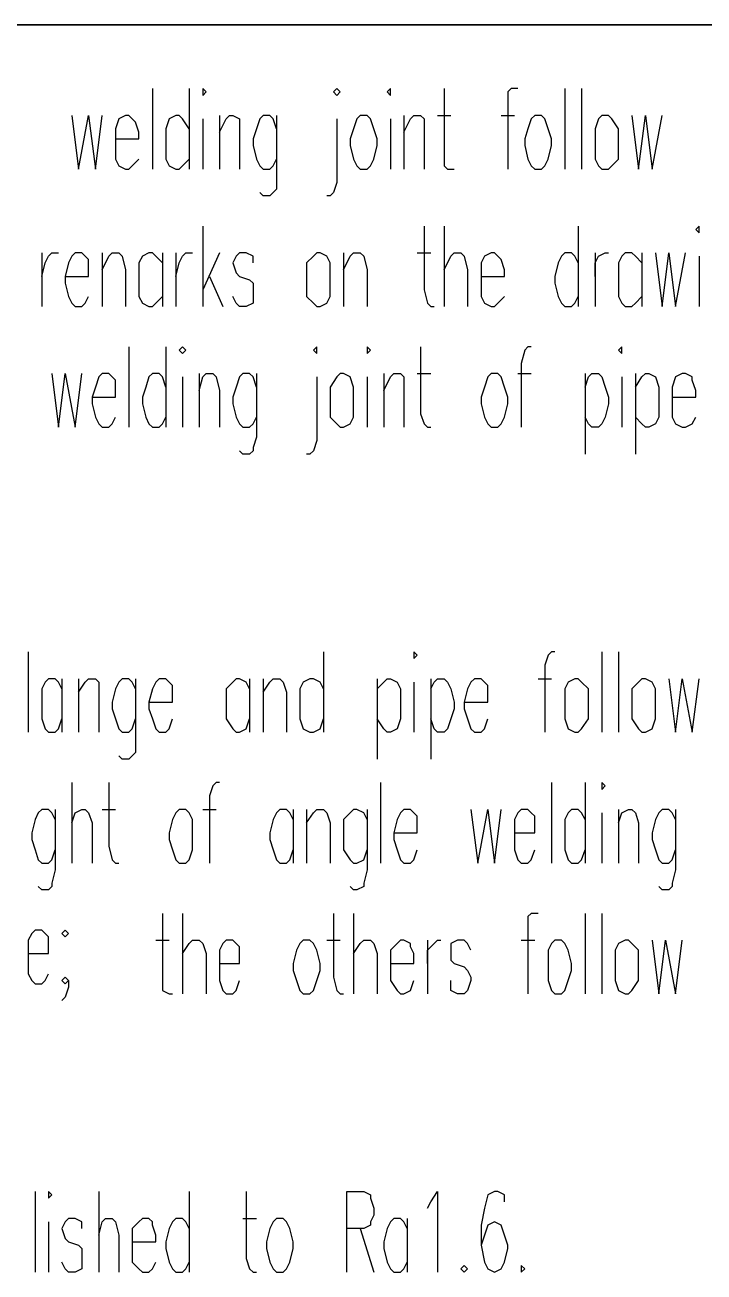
# Model space of a CAD drawing. Extents: x 0.3 to 16.2, y 0.3 to 22.9.
# Drawn here: x 14.56 to 15.235, y 20.313 to 21.553 of the extents above; entities that cross this region are included whole.
import ezdxf

# ---------------------------------------------------------------- set-up
doc = ezdxf.new("R2010")
doc.units = 0
doc.header["$MEASUREMENT"] = 0
doc.linetypes.add('AUSGEZOGEN', pattern=[0])
doc.layers.get('0').update_dxf_attribs({"linetype": 'AUSGEZOGEN'})

msp = doc.modelspace()

# ---------------------------------------------------------------- linework, layer by layer
for points in [[(13.5633, 21.5533), (15.9833, 21.5533), (15.9833, 21.5533), (13.5633, 21.5533), (13.5633, 21.5533)], [(14.6867, 21.49), (14.6867, 21.41)], [(14.7233, 21.49), (14.7233, 21.41)], [(14.7367, 21.4867), (14.7367, 21.4833), (14.7367, 21.4833), (14.74, 21.4867), (14.74, 21.4867), (14.7367, 21.49), (14.7367, 21.49), (14.7367, 21.4867), (14.7367, 21.4867)], [(14.8667, 21.4867), (14.87, 21.4833), (14.87, 21.4833), (14.8733, 21.4867), (14.8733, 21.4867), (14.87, 21.49), (14.87, 21.49), (14.8667, 21.4867), (14.8667, 21.4867)], [(14.92, 21.4867), (14.9233, 21.4833), (14.9233, 21.4833), (14.9233, 21.49), (14.9233, 21.49), (14.92, 21.4867), (14.92, 21.4867)], [(14.9767, 21.49), (14.9767, 21.4133), (14.9767, 21.4133), (14.98, 21.41), (14.98, 21.41), (14.9867, 21.41)], [(15.05, 21.49), (15.0433, 21.49), (15.0433, 21.49), (15.04, 21.4867), (15.04, 21.4867), (15.04, 21.41)], [(15.0967, 21.49), (15.0967, 21.41)], [(15.1133, 21.49), (15.1133, 21.41)], [(14.6067, 21.4633), (14.6133, 21.41), (14.6133, 21.41), (14.6233, 21.4633), (14.6233, 21.4633), (14.63, 21.41), (14.63, 21.41), (14.6367, 21.4633)], [(14.65, 21.44), (14.6733, 21.44), (14.6733, 21.44), (14.6733, 21.4467), (14.6733, 21.4467), (14.67, 21.4567), (14.67, 21.4567), (14.6667, 21.46), (14.6667, 21.46), (14.6633, 21.4633), (14.6633, 21.4633), (14.66, 21.4633), (14.66, 21.4633), (14.6533, 21.46), (14.6533, 21.46), (14.65, 21.45), (14.65, 21.45), (14.65, 21.42), (14.65, 21.42), (14.6533, 21.4133), (14.6533, 21.4133), (14.66, 21.41), (14.66, 21.41), (14.6633, 21.41), (14.6633, 21.41), (14.6667, 21.4133), (14.6667, 21.4133), (14.6733, 21.42)], [(14.7233, 21.45), (14.7167, 21.46), (14.7167, 21.46), (14.7133, 21.4633), (14.7133, 21.4633), (14.71, 21.4633), (14.71, 21.4633), (14.7033, 21.46), (14.7033, 21.46), (14.7, 21.45), (14.7, 21.45), (14.7, 21.42), (14.7, 21.42), (14.7033, 21.4133), (14.7033, 21.4133), (14.71, 21.41), (14.71, 21.41), (14.7133, 21.41), (14.7133, 21.41), (14.7167, 21.4133), (14.7167, 21.4133), (14.7233, 21.42)], [(14.7367, 21.46), (14.7367, 21.41)], [(14.7533, 21.4633), (14.7533, 21.41)], [(14.7533, 21.4467), (14.76, 21.46), (14.76, 21.46), (14.7633, 21.4633), (14.7633, 21.4633), (14.7667, 21.4633), (14.7667, 21.4633), (14.7733, 21.46), (14.7733, 21.46), (14.7733, 21.41)], [(14.81, 21.45), (14.8067, 21.46), (14.8067, 21.46), (14.8033, 21.4633), (14.8033, 21.4633), (14.7967, 21.4633), (14.7967, 21.4633), (14.7933, 21.46), (14.7933, 21.46), (14.79, 21.45), (14.79, 21.45), (14.7867, 21.44), (14.7867, 21.44), (14.7867, 21.4333), (14.7867, 21.4333), (14.79, 21.42), (14.79, 21.42), (14.7933, 21.4133), (14.7933, 21.4133), (14.7967, 21.41), (14.7967, 21.41), (14.8033, 21.41), (14.8033, 21.41), (14.8067, 21.4133), (14.8067, 21.4133), (14.81, 21.42)], [(14.81, 21.4633), (14.81, 21.39), (14.81, 21.39), (14.8067, 21.3867), (14.8067, 21.3867), (14.8033, 21.3833), (14.8033, 21.3833), (14.7967, 21.3833), (14.7967, 21.3833), (14.7933, 21.3867)], [(14.87, 21.46), (14.87, 21.3967), (14.87, 21.3967), (14.8667, 21.3867), (14.8667, 21.3867), (14.8633, 21.3833), (14.8633, 21.3833), (14.86, 21.3833)], [(14.8933, 21.4633), (14.89, 21.46), (14.89, 21.46), (14.8867, 21.45), (14.8867, 21.45), (14.8833, 21.44), (14.8833, 21.44), (14.8833, 21.4333), (14.8833, 21.4333), (14.8867, 21.42), (14.8867, 21.42), (14.89, 21.4133), (14.89, 21.4133), (14.8933, 21.41), (14.8933, 21.41), (14.9, 21.41), (14.9, 21.41), (14.9033, 21.4133), (14.9033, 21.4133), (14.9067, 21.42), (14.9067, 21.42), (14.91, 21.4333), (14.91, 21.4333), (14.91, 21.44), (14.91, 21.44), (14.9067, 21.45), (14.9067, 21.45), (14.9033, 21.46), (14.9033, 21.46), (14.9, 21.4633), (14.9, 21.4633), (14.8933, 21.4633), (14.8933, 21.4633)], [(14.9233, 21.46), (14.9233, 21.41)], [(14.9367, 21.4633), (14.9367, 21.41)], [(14.9367, 21.4467), (14.9433, 21.46), (14.9433, 21.46), (14.9467, 21.4633), (14.9467, 21.4633), (14.9533, 21.4633), (14.9533, 21.4633), (14.9567, 21.46), (14.9567, 21.46), (14.9567, 21.41)], [(14.97, 21.4633), (14.9833, 21.4633)], [(15.0333, 21.4633), (15.0467, 21.4633)], [(15.0667, 21.4633), (15.0633, 21.46), (15.0633, 21.46), (15.06, 21.45), (15.06, 21.45), (15.0567, 21.44), (15.0567, 21.44), (15.0567, 21.4333), (15.0567, 21.4333), (15.06, 21.42), (15.06, 21.42), (15.0633, 21.4133), (15.0633, 21.4133), (15.0667, 21.41), (15.0667, 21.41), (15.0733, 21.41), (15.0733, 21.41), (15.0767, 21.4133), (15.0767, 21.4133), (15.08, 21.42), (15.08, 21.42), (15.0833, 21.4333), (15.0833, 21.4333), (15.0833, 21.44), (15.0833, 21.44), (15.08, 21.45), (15.08, 21.45), (15.0767, 21.46), (15.0767, 21.46), (15.0733, 21.4633), (15.0733, 21.4633), (15.0667, 21.4633), (15.0667, 21.4633)], [(15.1333, 21.4633), (15.13, 21.46), (15.13, 21.46), (15.1267, 21.45), (15.1267, 21.45), (15.1267, 21.42), (15.1267, 21.42), (15.13, 21.4133), (15.13, 21.4133), (15.1333, 21.41), (15.1333, 21.41), (15.14, 21.41), (15.14, 21.41), (15.1433, 21.4133), (15.1433, 21.4133), (15.15, 21.42), (15.15, 21.42), (15.15, 21.45), (15.15, 21.45), (15.1433, 21.46), (15.1433, 21.46), (15.14, 21.4633), (15.14, 21.4633), (15.1333, 21.4633), (15.1333, 21.4633)], [(15.1633, 21.4633), (15.17, 21.41), (15.17, 21.41), (15.1767, 21.4633), (15.1767, 21.4633), (15.1833, 21.41), (15.1833, 21.41), (15.1933, 21.4633)], [(14.7367, 21.3533), (14.7367, 21.2733)], [(14.9567, 21.3533), (14.9567, 21.29), (14.9567, 21.29), (14.96, 21.2767), (14.96, 21.2767), (14.9633, 21.2733), (14.9633, 21.2733), (14.9667, 21.2733)], [(14.9767, 21.3533), (14.9767, 21.2733)], [(15.11, 21.3533), (15.11, 21.2733)], [(15.2267, 21.35), (15.23, 21.3467), (15.23, 21.3467), (15.23, 21.3533), (15.23, 21.3533), (15.2267, 21.35), (15.2267, 21.35)], [(14.5767, 21.3267), (14.5767, 21.2733)], [(14.5767, 21.3033), (14.58, 21.3167), (14.58, 21.3167), (14.5833, 21.3233), (14.5833, 21.3233), (14.5867, 21.3267), (14.5867, 21.3267), (14.5933, 21.3267)], [(14.6, 21.3033), (14.6233, 21.3033), (14.6233, 21.3033), (14.6233, 21.31), (14.6233, 21.31), (14.6233, 21.32), (14.6233, 21.32), (14.62, 21.3233), (14.62, 21.3233), (14.6167, 21.3267), (14.6167, 21.3267), (14.61, 21.3267), (14.61, 21.3267), (14.6067, 21.3233), (14.6067, 21.3233), (14.6033, 21.3167), (14.6033, 21.3167), (14.6, 21.3033), (14.6, 21.3033), (14.6, 21.2967), (14.6, 21.2967), (14.6033, 21.2833), (14.6033, 21.2833), (14.6067, 21.2767), (14.6067, 21.2767), (14.61, 21.2733), (14.61, 21.2733), (14.6167, 21.2733), (14.6167, 21.2733), (14.62, 21.2767), (14.62, 21.2767), (14.6233, 21.2833)], [(14.6367, 21.3267), (14.6367, 21.2733)], [(14.6367, 21.31), (14.6433, 21.3233), (14.6433, 21.3233), (14.6467, 21.3267), (14.6467, 21.3267), (14.6533, 21.3267), (14.6533, 21.3267), (14.6567, 21.3233), (14.6567, 21.3233), (14.66, 21.31), (14.66, 21.31), (14.66, 21.2733)], [(14.6967, 21.3167), (14.69, 21.3233), (14.69, 21.3233), (14.6867, 21.3267), (14.6867, 21.3267), (14.6833, 21.3267), (14.6833, 21.3267), (14.6767, 21.3233), (14.6767, 21.3233), (14.6733, 21.3167), (14.6733, 21.3167), (14.6733, 21.2833), (14.6733, 21.2833), (14.6767, 21.2767), (14.6767, 21.2767), (14.6833, 21.2733), (14.6833, 21.2733), (14.6867, 21.2733), (14.6867, 21.2733), (14.69, 21.2767), (14.69, 21.2767), (14.6967, 21.2833)], [(14.6967, 21.3267), (14.6967, 21.2733)], [(14.71, 21.3267), (14.71, 21.2733)], [(14.71, 21.3033), (14.7133, 21.3167), (14.7133, 21.3167), (14.7167, 21.3233), (14.7167, 21.3233), (14.72, 21.3267), (14.72, 21.3267), (14.7267, 21.3267)], [(14.7533, 21.3267), (14.7367, 21.29)], [(14.7867, 21.3167), (14.7867, 21.3233), (14.7867, 21.3233), (14.78, 21.3267), (14.78, 21.3267), (14.7733, 21.3267), (14.7733, 21.3267), (14.77, 21.3233), (14.77, 21.3233), (14.7667, 21.3167), (14.7667, 21.3167), (14.77, 21.3067), (14.77, 21.3067), (14.7733, 21.3033), (14.7733, 21.3033), (14.7833, 21.3), (14.7833, 21.3), (14.7867, 21.2967), (14.7867, 21.2967), (14.7867, 21.2767), (14.7867, 21.2767), (14.78, 21.2733), (14.78, 21.2733), (14.7733, 21.2733), (14.7733, 21.2733), (14.77, 21.2767), (14.77, 21.2767), (14.7667, 21.2833)], [(14.85, 21.3267), (14.8467, 21.3233), (14.8467, 21.3233), (14.84, 21.3167), (14.84, 21.3167), (14.84, 21.2833), (14.84, 21.2833), (14.8467, 21.2767), (14.8467, 21.2767), (14.85, 21.2733), (14.85, 21.2733), (14.8533, 21.2733), (14.8533, 21.2733), (14.86, 21.2767), (14.86, 21.2767), (14.8633, 21.2833), (14.8633, 21.2833), (14.8633, 21.3167), (14.8633, 21.3167), (14.86, 21.3233), (14.86, 21.3233), (14.8533, 21.3267), (14.8533, 21.3267), (14.85, 21.3267), (14.85, 21.3267)], [(14.8767, 21.3267), (14.8767, 21.2733)], [(14.8767, 21.31), (14.8833, 21.3233), (14.8833, 21.3233), (14.8867, 21.3267), (14.8867, 21.3267), (14.8933, 21.3267), (14.8933, 21.3267), (14.8967, 21.3233), (14.8967, 21.3233), (14.9, 21.31), (14.9, 21.31), (14.9, 21.2733)], [(14.95, 21.3267), (14.9633, 21.3267)], [(14.9767, 21.31), (14.9833, 21.3233), (14.9833, 21.3233), (14.9867, 21.3267), (14.9867, 21.3267), (14.9933, 21.3267), (14.9933, 21.3267), (14.9967, 21.3233), (14.9967, 21.3233), (15, 21.31), (15, 21.31), (15, 21.2733)], [(15.0133, 21.3033), (15.0367, 21.3033), (15.0367, 21.3033), (15.0367, 21.31), (15.0367, 21.31), (15.0333, 21.32), (15.0333, 21.32), (15.03, 21.3233), (15.03, 21.3233), (15.0267, 21.3267), (15.0267, 21.3267), (15.0233, 21.3267), (15.0233, 21.3267), (15.0167, 21.3233), (15.0167, 21.3233), (15.0133, 21.3167), (15.0133, 21.3167), (15.0133, 21.2833), (15.0133, 21.2833), (15.0167, 21.2767), (15.0167, 21.2767), (15.0233, 21.2733), (15.0233, 21.2733), (15.0267, 21.2733), (15.0267, 21.2733), (15.03, 21.2767), (15.03, 21.2767), (15.0367, 21.2833)], [(15.11, 21.3167), (15.1067, 21.3233), (15.1067, 21.3233), (15.1033, 21.3267), (15.1033, 21.3267), (15.0967, 21.3267), (15.0967, 21.3267), (15.0933, 21.3233), (15.0933, 21.3233), (15.09, 21.3167), (15.09, 21.3167), (15.0867, 21.3033), (15.0867, 21.3033), (15.0867, 21.2967), (15.0867, 21.2967), (15.09, 21.2833), (15.09, 21.2833), (15.0933, 21.2767), (15.0933, 21.2767), (15.0967, 21.2733), (15.0967, 21.2733), (15.1033, 21.2733), (15.1033, 21.2733), (15.1067, 21.2767), (15.1067, 21.2767), (15.11, 21.2833)], [(15.1267, 21.3267), (15.1267, 21.2733)], [(15.1267, 21.3033), (15.1267, 21.3167), (15.1267, 21.3167), (15.13, 21.3233), (15.13, 21.3233), (15.1367, 21.3267), (15.1367, 21.3267), (15.14, 21.3267)], [(15.1733, 21.3167), (15.1667, 21.3233), (15.1667, 21.3233), (15.1633, 21.3267), (15.1633, 21.3267), (15.1567, 21.3267), (15.1567, 21.3267), (15.1533, 21.3233), (15.1533, 21.3233), (15.15, 21.3167), (15.15, 21.3167), (15.15, 21.2833), (15.15, 21.2833), (15.1533, 21.2767), (15.1533, 21.2767), (15.1567, 21.2733), (15.1567, 21.2733), (15.1633, 21.2733), (15.1633, 21.2733), (15.1667, 21.2767), (15.1667, 21.2767), (15.1733, 21.2833)], [(15.1733, 21.3267), (15.1733, 21.2733)], [(15.1867, 21.3267), (15.1933, 21.2733), (15.1933, 21.2733), (15.2, 21.3267), (15.2, 21.3267), (15.2067, 21.2733), (15.2067, 21.2733), (15.2167, 21.3267)], [(15.23, 21.3233), (15.23, 21.2733)], [(14.7433, 21.3033), (14.7567, 21.2733)], [(14.6633, 21.2333), (14.6633, 21.1533)], [(14.7, 21.2333), (14.7, 21.1533)], [(14.7133, 21.23), (14.7167, 21.2267), (14.7167, 21.2267), (14.72, 21.23), (14.72, 21.23), (14.7167, 21.2333), (14.7167, 21.2333), (14.7133, 21.23), (14.7133, 21.23)], [(14.8467, 21.23), (14.85, 21.2267), (14.85, 21.2267), (14.85, 21.2333), (14.85, 21.2333), (14.8467, 21.23), (14.8467, 21.23)], [(14.9, 21.23), (14.9, 21.2267), (14.9, 21.2267), (14.9033, 21.23), (14.9033, 21.23), (14.9, 21.2333), (14.9, 21.2333), (14.9, 21.23), (14.9, 21.23)], [(14.9533, 21.2333), (14.9533, 21.1667), (14.9533, 21.1667), (14.9567, 21.1567), (14.9567, 21.1567), (14.96, 21.1533), (14.96, 21.1533), (14.9633, 21.1533)], [(15.0633, 21.2333), (15.06, 21.2333), (15.06, 21.2333), (15.0567, 21.23), (15.0567, 21.23), (15.0533, 21.2167), (15.0533, 21.2167), (15.0533, 21.1533)], [(15.15, 21.23), (15.1533, 21.2267), (15.1533, 21.2267), (15.1533, 21.2333), (15.1533, 21.2333), (15.15, 21.23), (15.15, 21.23)], [(14.5867, 21.2067), (14.5933, 21.1533), (14.5933, 21.1533), (14.6, 21.2067), (14.6, 21.2067), (14.61, 21.1533), (14.61, 21.1533), (14.6167, 21.2067)], [(14.6267, 21.1833), (14.65, 21.1833), (14.65, 21.1833), (14.65, 21.19), (14.65, 21.19), (14.65, 21.2), (14.65, 21.2), (14.6467, 21.2033), (14.6467, 21.2033), (14.6433, 21.2067), (14.6433, 21.2067), (14.6367, 21.2067), (14.6367, 21.2067), (14.6333, 21.2033), (14.6333, 21.2033), (14.63, 21.1933), (14.63, 21.1933), (14.6267, 21.1833), (14.6267, 21.1833), (14.6267, 21.1767), (14.6267, 21.1767), (14.63, 21.1633), (14.63, 21.1633), (14.6333, 21.1567), (14.6333, 21.1567), (14.6367, 21.1533), (14.6367, 21.1533), (14.6433, 21.1533), (14.6433, 21.1533), (14.6467, 21.1567), (14.6467, 21.1567), (14.65, 21.1633)], [(14.7, 21.1933), (14.6967, 21.2033), (14.6967, 21.2033), (14.6933, 21.2067), (14.6933, 21.2067), (14.6867, 21.2067), (14.6867, 21.2067), (14.6833, 21.2033), (14.6833, 21.2033), (14.68, 21.1933), (14.68, 21.1933), (14.6767, 21.1833), (14.6767, 21.1833), (14.6767, 21.1767), (14.6767, 21.1767), (14.68, 21.1633), (14.68, 21.1633), (14.6833, 21.1567), (14.6833, 21.1567), (14.6867, 21.1533), (14.6867, 21.1533), (14.6933, 21.1533), (14.6933, 21.1533), (14.6967, 21.1567), (14.6967, 21.1567), (14.7, 21.1633)], [(14.7333, 21.2067), (14.7333, 21.1533)], [(14.7333, 21.19), (14.7367, 21.2033), (14.7367, 21.2033), (14.74, 21.2067), (14.74, 21.2067), (14.7467, 21.2067), (14.7467, 21.2067), (14.75, 21.2033), (14.75, 21.2033), (14.7533, 21.19), (14.7533, 21.19), (14.7533, 21.1533)], [(14.79, 21.1933), (14.7867, 21.2033), (14.7867, 21.2033), (14.7833, 21.2067), (14.7833, 21.2067), (14.7767, 21.2067), (14.7767, 21.2067), (14.7733, 21.2033), (14.7733, 21.2033), (14.77, 21.1933), (14.77, 21.1933), (14.7667, 21.1833), (14.7667, 21.1833), (14.7667, 21.1767), (14.7667, 21.1767), (14.77, 21.1633), (14.77, 21.1633), (14.7733, 21.1567), (14.7733, 21.1567), (14.7767, 21.1533), (14.7767, 21.1533), (14.7833, 21.1533), (14.7833, 21.1533), (14.7867, 21.1567), (14.7867, 21.1567), (14.79, 21.1633)], [(14.79, 21.2067), (14.79, 21.1433), (14.79, 21.1433), (14.7867, 21.1333), (14.7867, 21.1333), (14.7867, 21.13), (14.7867, 21.13), (14.7833, 21.1267), (14.7833, 21.1267), (14.7767, 21.1267), (14.7767, 21.1267), (14.7733, 21.13)], [(14.8733, 21.2067), (14.87, 21.2033), (14.87, 21.2033), (14.8633, 21.1933), (14.8633, 21.1933), (14.8633, 21.1633), (14.8633, 21.1633), (14.87, 21.1567), (14.87, 21.1567), (14.8733, 21.1533), (14.8733, 21.1533), (14.8767, 21.1533), (14.8767, 21.1533), (14.8833, 21.1567), (14.8833, 21.1567), (14.8867, 21.1633), (14.8867, 21.1633), (14.8867, 21.1933), (14.8867, 21.1933), (14.8833, 21.2033), (14.8833, 21.2033), (14.8767, 21.2067), (14.8767, 21.2067), (14.8733, 21.2067), (14.8733, 21.2067)], [(14.9167, 21.2067), (14.9167, 21.1533)], [(14.9167, 21.19), (14.9233, 21.2033), (14.9233, 21.2033), (14.9267, 21.2067), (14.9267, 21.2067), (14.9333, 21.2067), (14.9333, 21.2067), (14.9367, 21.2033), (14.9367, 21.2033), (14.9367, 21.1533)], [(14.95, 21.2067), (14.9633, 21.2067)], [(15.0233, 21.2067), (15.02, 21.2033), (15.02, 21.2033), (15.0167, 21.1933), (15.0167, 21.1933), (15.0133, 21.1833), (15.0133, 21.1833), (15.0133, 21.1767), (15.0133, 21.1767), (15.0167, 21.1633), (15.0167, 21.1633), (15.02, 21.1567), (15.02, 21.1567), (15.0233, 21.1533), (15.0233, 21.1533), (15.03, 21.1533), (15.03, 21.1533), (15.0333, 21.1567), (15.0333, 21.1567), (15.0367, 21.1633), (15.0367, 21.1633), (15.04, 21.1767), (15.04, 21.1767), (15.04, 21.1833), (15.04, 21.1833), (15.0367, 21.1933), (15.0367, 21.1933), (15.0333, 21.2033), (15.0333, 21.2033), (15.03, 21.2067), (15.03, 21.2067), (15.0233, 21.2067), (15.0233, 21.2067)], [(15.05, 21.2067), (15.0633, 21.2067)], [(15.1167, 21.2067), (15.1167, 21.1267)], [(15.1167, 21.1933), (15.12, 21.2033), (15.12, 21.2033), (15.1233, 21.2067), (15.1233, 21.2067), (15.13, 21.2067), (15.13, 21.2067), (15.1333, 21.2033), (15.1333, 21.2033), (15.1367, 21.1933), (15.1367, 21.1933), (15.14, 21.1833), (15.14, 21.1833), (15.14, 21.1767), (15.14, 21.1767), (15.1367, 21.1633), (15.1367, 21.1633), (15.1333, 21.1567), (15.1333, 21.1567), (15.13, 21.1533), (15.13, 21.1533), (15.1233, 21.1533), (15.1233, 21.1533), (15.12, 21.1567), (15.12, 21.1567), (15.1167, 21.1633)], [(15.1667, 21.2067), (15.1667, 21.1267)], [(15.1667, 21.1933), (15.1733, 21.2033), (15.1733, 21.2033), (15.1767, 21.2067), (15.1767, 21.2067), (15.18, 21.2067), (15.18, 21.2067), (15.1867, 21.2033), (15.1867, 21.2033), (15.19, 21.1933), (15.19, 21.1933), (15.19, 21.1633), (15.19, 21.1633), (15.1867, 21.1567), (15.1867, 21.1567), (15.18, 21.1533), (15.18, 21.1533), (15.1767, 21.1533), (15.1767, 21.1533), (15.1733, 21.1567), (15.1733, 21.1567), (15.1667, 21.1633)], [(15.2033, 21.1833), (15.2267, 21.1833), (15.2267, 21.1833), (15.2267, 21.19), (15.2267, 21.19), (15.2233, 21.2), (15.2233, 21.2), (15.2233, 21.2033), (15.2233, 21.2033), (15.2167, 21.2067), (15.2167, 21.2067), (15.2133, 21.2067), (15.2133, 21.2067), (15.2067, 21.2033), (15.2067, 21.2033), (15.2033, 21.1933), (15.2033, 21.1933), (15.2033, 21.1633), (15.2033, 21.1633), (15.2067, 21.1567), (15.2067, 21.1567), (15.2133, 21.1533), (15.2133, 21.1533), (15.2167, 21.1533), (15.2167, 21.1533), (15.2233, 21.1567), (15.2233, 21.1567), (15.2267, 21.1633)], [(14.7167, 21.2033), (14.7167, 21.1533)], [(14.85, 21.2033), (14.85, 21.14), (14.85, 21.14), (14.8467, 21.13), (14.8467, 21.13), (14.8433, 21.1267), (14.8433, 21.1267), (14.84, 21.1267)], [(14.9, 21.2033), (14.9, 21.1533)], [(15.1533, 21.2033), (15.1533, 21.1533)], [(14.5633, 20.93), (14.5633, 20.85)], [(14.8567, 20.93), (14.8567, 20.85)], [(14.9467, 20.9267), (14.9467, 20.9233), (14.9467, 20.9233), (14.95, 20.9267), (14.95, 20.9267), (14.9467, 20.93), (14.9467, 20.93), (14.9467, 20.9267), (14.9467, 20.9267)], [(15.0867, 20.93), (15.0833, 20.93), (15.0833, 20.93), (15.08, 20.9267), (15.08, 20.9267), (15.0767, 20.9167), (15.0767, 20.9167), (15.0767, 20.85)], [(15.1333, 20.93), (15.1333, 20.85)], [(15.15, 20.93), (15.15, 20.85)], [(14.5967, 20.8933), (14.5933, 20.9), (14.5933, 20.9), (14.59, 20.9033), (14.59, 20.9033), (14.5833, 20.9033), (14.5833, 20.9033), (14.58, 20.9), (14.58, 20.9), (14.5767, 20.8933), (14.5767, 20.8933), (14.5767, 20.8633), (14.5767, 20.8633), (14.58, 20.8533), (14.58, 20.8533), (14.5833, 20.85), (14.5833, 20.85), (14.59, 20.85), (14.59, 20.85), (14.5933, 20.8533), (14.5933, 20.8533), (14.5967, 20.8633)], [(14.5967, 20.9033), (14.5967, 20.85)], [(14.6133, 20.9033), (14.6133, 20.85)], [(14.6133, 20.89), (14.62, 20.9), (14.62, 20.9), (14.6233, 20.9033), (14.6233, 20.9033), (14.63, 20.9033), (14.63, 20.9033), (14.6333, 20.9), (14.6333, 20.9), (14.6333, 20.85)], [(14.67, 20.8933), (14.6667, 20.9), (14.6667, 20.9), (14.6633, 20.9033), (14.6633, 20.9033), (14.6567, 20.9033), (14.6567, 20.9033), (14.6533, 20.9), (14.6533, 20.9), (14.65, 20.8933), (14.65, 20.8933), (14.6467, 20.88), (14.6467, 20.88), (14.6467, 20.8733), (14.6467, 20.8733), (14.65, 20.8633), (14.65, 20.8633), (14.6533, 20.8533), (14.6533, 20.8533), (14.6567, 20.85), (14.6567, 20.85), (14.6633, 20.85), (14.6633, 20.85), (14.6667, 20.8533), (14.6667, 20.8533), (14.67, 20.8633)], [(14.67, 20.9033), (14.67, 20.83), (14.67, 20.83), (14.6667, 20.8267), (14.6667, 20.8267), (14.6633, 20.8233), (14.6633, 20.8233), (14.6567, 20.8233), (14.6567, 20.8233), (14.6533, 20.8267)], [(14.6833, 20.88), (14.7067, 20.88), (14.7067, 20.88), (14.7067, 20.89), (14.7067, 20.89), (14.7067, 20.8967), (14.7067, 20.8967), (14.7033, 20.9), (14.7033, 20.9), (14.7, 20.9033), (14.7, 20.9033), (14.6933, 20.9033), (14.6933, 20.9033), (14.69, 20.9), (14.69, 20.9), (14.6867, 20.8933), (14.6867, 20.8933), (14.6833, 20.88), (14.6833, 20.88), (14.6833, 20.8733), (14.6833, 20.8733), (14.6867, 20.8633), (14.6867, 20.8633), (14.69, 20.8533), (14.69, 20.8533), (14.6933, 20.85), (14.6933, 20.85), (14.7, 20.85), (14.7, 20.85), (14.7033, 20.8533), (14.7033, 20.8533), (14.7067, 20.8633)], [(14.7833, 20.8933), (14.78, 20.9), (14.78, 20.9), (14.7733, 20.9033), (14.7733, 20.9033), (14.77, 20.9033), (14.77, 20.9033), (14.7667, 20.9), (14.7667, 20.9), (14.76, 20.8933), (14.76, 20.8933), (14.76, 20.8633), (14.76, 20.8633), (14.7667, 20.8533), (14.7667, 20.8533), (14.77, 20.85), (14.77, 20.85), (14.7733, 20.85), (14.7733, 20.85), (14.78, 20.8533), (14.78, 20.8533), (14.7833, 20.8633)], [(14.7833, 20.9033), (14.7833, 20.85)], [(14.7967, 20.9033), (14.7967, 20.85)], [(14.7967, 20.89), (14.8033, 20.9), (14.8033, 20.9), (14.8067, 20.9033), (14.8067, 20.9033), (14.8133, 20.9033), (14.8133, 20.9033), (14.8167, 20.9), (14.8167, 20.9), (14.82, 20.89), (14.82, 20.89), (14.82, 20.85)], [(14.8567, 20.8933), (14.8533, 20.9), (14.8533, 20.9), (14.8467, 20.9033), (14.8467, 20.9033), (14.8433, 20.9033), (14.8433, 20.9033), (14.8367, 20.9), (14.8367, 20.9), (14.8333, 20.8933), (14.8333, 20.8933), (14.8333, 20.8633), (14.8333, 20.8633), (14.8367, 20.8533), (14.8367, 20.8533), (14.8433, 20.85), (14.8433, 20.85), (14.8467, 20.85), (14.8467, 20.85), (14.8533, 20.8533), (14.8533, 20.8533), (14.8567, 20.8633)], [(14.91, 20.9033), (14.91, 20.8233)], [(14.91, 20.8933), (14.9167, 20.9), (14.9167, 20.9), (14.92, 20.9033), (14.92, 20.9033), (14.9233, 20.9033), (14.9233, 20.9033), (14.93, 20.9), (14.93, 20.9), (14.9333, 20.8933), (14.9333, 20.8933), (14.9333, 20.8633), (14.9333, 20.8633), (14.93, 20.8533), (14.93, 20.8533), (14.9233, 20.85), (14.9233, 20.85), (14.92, 20.85), (14.92, 20.85), (14.9167, 20.8533), (14.9167, 20.8533), (14.91, 20.8633)], [(14.9467, 20.9), (14.9467, 20.85)], [(14.9633, 20.9033), (14.9633, 20.8233)], [(14.9633, 20.8933), (14.9667, 20.9), (14.9667, 20.9), (14.97, 20.9033), (14.97, 20.9033), (14.9767, 20.9033), (14.9767, 20.9033), (14.98, 20.9), (14.98, 20.9), (14.9833, 20.8933), (14.9833, 20.8933), (14.9867, 20.88), (14.9867, 20.88), (14.9867, 20.8733), (14.9867, 20.8733), (14.9833, 20.8633), (14.9833, 20.8633), (14.98, 20.8533), (14.98, 20.8533), (14.9767, 20.85), (14.9767, 20.85), (14.97, 20.85), (14.97, 20.85), (14.9667, 20.8533), (14.9667, 20.8533), (14.9633, 20.8633)], [(14.9967, 20.88), (15.02, 20.88), (15.02, 20.88), (15.02, 20.89), (15.02, 20.89), (15.02, 20.8967), (15.02, 20.8967), (15.0167, 20.9), (15.0167, 20.9), (15.0133, 20.9033), (15.0133, 20.9033), (15.0067, 20.9033), (15.0067, 20.9033), (15.0033, 20.9), (15.0033, 20.9), (15, 20.8933), (15, 20.8933), (14.9967, 20.88), (14.9967, 20.88), (14.9967, 20.8733), (14.9967, 20.8733), (15, 20.8633), (15, 20.8633), (15.0033, 20.8533), (15.0033, 20.8533), (15.0067, 20.85), (15.0067, 20.85), (15.0133, 20.85), (15.0133, 20.85), (15.0167, 20.8533), (15.0167, 20.8533), (15.02, 20.8633)], [(15.07, 20.9033), (15.0833, 20.9033)], [(15.1067, 20.9033), (15.1, 20.9), (15.1, 20.9), (15.0967, 20.8933), (15.0967, 20.8933), (15.0967, 20.8633), (15.0967, 20.8633), (15.1, 20.8533), (15.1, 20.8533), (15.1067, 20.85), (15.1067, 20.85), (15.11, 20.85), (15.11, 20.85), (15.1133, 20.8533), (15.1133, 20.8533), (15.12, 20.8633), (15.12, 20.8633), (15.12, 20.8933), (15.12, 20.8933), (15.1133, 20.9), (15.1133, 20.9), (15.11, 20.9033), (15.11, 20.9033), (15.1067, 20.9033), (15.1067, 20.9033)], [(15.1733, 20.9033), (15.17, 20.9), (15.17, 20.9), (15.1633, 20.8933), (15.1633, 20.8933), (15.1633, 20.8633), (15.1633, 20.8633), (15.17, 20.8533), (15.17, 20.8533), (15.1733, 20.85), (15.1733, 20.85), (15.1767, 20.85), (15.1767, 20.85), (15.1833, 20.8533), (15.1833, 20.8533), (15.1867, 20.8633), (15.1867, 20.8633), (15.1867, 20.8933), (15.1867, 20.8933), (15.1833, 20.9), (15.1833, 20.9), (15.1767, 20.9033), (15.1767, 20.9033), (15.1733, 20.9033), (15.1733, 20.9033)], [(15.2, 20.9033), (15.2067, 20.85), (15.2067, 20.85), (15.2133, 20.9033), (15.2133, 20.9033), (15.2233, 20.85), (15.2233, 20.85), (15.23, 20.9033)], [(14.6067, 20.8), (14.6067, 20.72)], [(14.6433, 20.8), (14.6433, 20.7367), (14.6433, 20.7367), (14.6467, 20.7233), (14.6467, 20.7233), (14.65, 20.72), (14.65, 20.72), (14.6533, 20.72)], [(14.7533, 20.8), (14.75, 20.8), (14.75, 20.8), (14.7467, 20.7967), (14.7467, 20.7967), (14.7433, 20.7867), (14.7433, 20.7867), (14.7433, 20.72)], [(14.9133, 20.8), (14.9133, 20.72)], [(15.0833, 20.8), (15.0833, 20.72)], [(15.1167, 20.8), (15.1167, 20.72)], [(15.1333, 20.7967), (15.1333, 20.7933), (15.1333, 20.7933), (15.1367, 20.7967), (15.1367, 20.7967), (15.1333, 20.8), (15.1333, 20.8), (15.1333, 20.7967), (15.1333, 20.7967)], [(14.59, 20.7633), (14.5867, 20.77), (14.5867, 20.77), (14.5833, 20.7733), (14.5833, 20.7733), (14.5767, 20.7733), (14.5767, 20.7733), (14.5733, 20.77), (14.5733, 20.77), (14.57, 20.7633), (14.57, 20.7633), (14.5667, 20.75), (14.5667, 20.75), (14.5667, 20.7433), (14.5667, 20.7433), (14.57, 20.7333), (14.57, 20.7333), (14.5733, 20.7233), (14.5733, 20.7233), (14.5767, 20.72), (14.5767, 20.72), (14.5833, 20.72), (14.5833, 20.72), (14.5867, 20.7233), (14.5867, 20.7233), (14.59, 20.7333)], [(14.59, 20.7733), (14.59, 20.7133), (14.59, 20.7133), (14.5867, 20.7), (14.5867, 20.7), (14.5867, 20.6967), (14.5867, 20.6967), (14.5833, 20.6933), (14.5833, 20.6933), (14.5767, 20.6933), (14.5767, 20.6933), (14.5733, 20.6967)], [(14.6067, 20.76), (14.61, 20.77), (14.61, 20.77), (14.6167, 20.7733), (14.6167, 20.7733), (14.62, 20.7733), (14.62, 20.7733), (14.6233, 20.77), (14.6233, 20.77), (14.6267, 20.76), (14.6267, 20.76), (14.6267, 20.72)], [(14.6367, 20.7733), (14.65, 20.7733)], [(14.7133, 20.7733), (14.71, 20.77), (14.71, 20.77), (14.7067, 20.7633), (14.7067, 20.7633), (14.7033, 20.75), (14.7033, 20.75), (14.7033, 20.7433), (14.7033, 20.7433), (14.7067, 20.7333), (14.7067, 20.7333), (14.71, 20.7233), (14.71, 20.7233), (14.7133, 20.72), (14.7133, 20.72), (14.72, 20.72), (14.72, 20.72), (14.7233, 20.7233), (14.7233, 20.7233), (14.7267, 20.7333), (14.7267, 20.7333), (14.7267, 20.7633), (14.7267, 20.7633), (14.7233, 20.77), (14.7233, 20.77), (14.72, 20.7733), (14.72, 20.7733), (14.7133, 20.7733), (14.7133, 20.7733)], [(14.7367, 20.7733), (14.75, 20.7733)], [(14.8267, 20.7633), (14.8233, 20.77), (14.8233, 20.77), (14.82, 20.7733), (14.82, 20.7733), (14.8133, 20.7733), (14.8133, 20.7733), (14.81, 20.77), (14.81, 20.77), (14.8067, 20.7633), (14.8067, 20.7633), (14.8033, 20.75), (14.8033, 20.75), (14.8033, 20.7433), (14.8033, 20.7433), (14.8067, 20.7333), (14.8067, 20.7333), (14.81, 20.7233), (14.81, 20.7233), (14.8133, 20.72), (14.8133, 20.72), (14.82, 20.72), (14.82, 20.72), (14.8233, 20.7233), (14.8233, 20.7233), (14.8267, 20.7333)], [(14.8267, 20.7733), (14.8267, 20.72)], [(14.84, 20.7733), (14.84, 20.72)], [(14.84, 20.76), (14.8467, 20.77), (14.8467, 20.77), (14.85, 20.7733), (14.85, 20.7733), (14.8567, 20.7733), (14.8567, 20.7733), (14.86, 20.77), (14.86, 20.77), (14.8633, 20.76), (14.8633, 20.76), (14.8633, 20.72)], [(14.9, 20.7633), (14.8967, 20.77), (14.8967, 20.77), (14.89, 20.7733), (14.89, 20.7733), (14.8867, 20.7733), (14.8867, 20.7733), (14.8833, 20.77), (14.8833, 20.77), (14.8767, 20.7633), (14.8767, 20.7633), (14.8767, 20.7333), (14.8767, 20.7333), (14.8833, 20.7233), (14.8833, 20.7233), (14.8867, 20.72), (14.8867, 20.72), (14.89, 20.72), (14.89, 20.72), (14.8967, 20.7233), (14.8967, 20.7233), (14.9, 20.7333)], [(14.9, 20.7733), (14.9, 20.7133), (14.9, 20.7133), (14.8967, 20.7), (14.8967, 20.7), (14.8967, 20.6967), (14.8967, 20.6967), (14.89, 20.6933), (14.89, 20.6933), (14.8867, 20.6933), (14.8867, 20.6933), (14.8833, 20.6967)], [(14.9267, 20.75), (14.95, 20.75), (14.95, 20.75), (14.95, 20.76), (14.95, 20.76), (14.95, 20.7667), (14.95, 20.7667), (14.9467, 20.77), (14.9467, 20.77), (14.9433, 20.7733), (14.9433, 20.7733), (14.9367, 20.7733), (14.9367, 20.7733), (14.9333, 20.77), (14.9333, 20.77), (14.93, 20.7633), (14.93, 20.7633), (14.9267, 20.75), (14.9267, 20.75), (14.9267, 20.7433), (14.9267, 20.7433), (14.93, 20.7333), (14.93, 20.7333), (14.9333, 20.7233), (14.9333, 20.7233), (14.9367, 20.72), (14.9367, 20.72), (14.9433, 20.72), (14.9433, 20.72), (14.9467, 20.7233), (14.9467, 20.7233), (14.95, 20.7333)], [(15.0033, 20.7733), (15.01, 20.72), (15.01, 20.72), (15.02, 20.7733), (15.02, 20.7733), (15.0267, 20.72), (15.0267, 20.72), (15.0333, 20.7733)], [(15.0467, 20.75), (15.0667, 20.75), (15.0667, 20.75), (15.0667, 20.76), (15.0667, 20.76), (15.0667, 20.7667), (15.0667, 20.7667), (15.0633, 20.77), (15.0633, 20.77), (15.06, 20.7733), (15.06, 20.7733), (15.0533, 20.7733), (15.0533, 20.7733), (15.05, 20.77), (15.05, 20.77), (15.0467, 20.7633), (15.0467, 20.7633), (15.0467, 20.7333), (15.0467, 20.7333), (15.05, 20.7233), (15.05, 20.7233), (15.0533, 20.72), (15.0533, 20.72), (15.06, 20.72), (15.06, 20.72), (15.0633, 20.7233), (15.0633, 20.7233), (15.0667, 20.7333)], [(15.1167, 20.7633), (15.1133, 20.77), (15.1133, 20.77), (15.11, 20.7733), (15.11, 20.7733), (15.1033, 20.7733), (15.1033, 20.7733), (15.1, 20.77), (15.1, 20.77), (15.0967, 20.7633), (15.0967, 20.7633), (15.0967, 20.7333), (15.0967, 20.7333), (15.1, 20.7233), (15.1, 20.7233), (15.1033, 20.72), (15.1033, 20.72), (15.11, 20.72), (15.11, 20.72), (15.1133, 20.7233), (15.1133, 20.7233), (15.1167, 20.7333)], [(15.1333, 20.77), (15.1333, 20.72)], [(15.15, 20.7733), (15.15, 20.72)], [(15.15, 20.76), (15.1533, 20.77), (15.1533, 20.77), (15.16, 20.7733), (15.16, 20.7733), (15.1633, 20.7733), (15.1633, 20.7733), (15.1667, 20.77), (15.1667, 20.77), (15.17, 20.76), (15.17, 20.76), (15.17, 20.72)], [(15.2067, 20.7633), (15.2033, 20.77), (15.2033, 20.77), (15.2, 20.7733), (15.2, 20.7733), (15.1933, 20.7733), (15.1933, 20.7733), (15.19, 20.77), (15.19, 20.77), (15.1867, 20.7633), (15.1867, 20.7633), (15.1833, 20.75), (15.1833, 20.75), (15.1833, 20.7433), (15.1833, 20.7433), (15.1867, 20.7333), (15.1867, 20.7333), (15.19, 20.7233), (15.19, 20.7233), (15.1933, 20.72), (15.1933, 20.72), (15.2, 20.72), (15.2, 20.72), (15.2033, 20.7233), (15.2033, 20.7233), (15.2067, 20.7333)], [(15.2067, 20.7733), (15.2067, 20.7133), (15.2067, 20.7133), (15.2033, 20.7), (15.2033, 20.7), (15.2033, 20.6967), (15.2033, 20.6967), (15.2, 20.6933), (15.2, 20.6933), (15.1933, 20.6933), (15.1933, 20.6933), (15.19, 20.6967)], [(14.6967, 20.67), (14.6967, 20.5933), (14.6967, 20.5933), (14.7033, 20.59), (14.7033, 20.59), (14.7067, 20.59)], [(14.7167, 20.67), (14.7167, 20.59)], [(14.8667, 20.67), (14.8667, 20.6067), (14.8667, 20.6067), (14.87, 20.5933), (14.87, 20.5933), (14.8733, 20.59), (14.8733, 20.59), (14.8767, 20.59)], [(14.8867, 20.67), (14.8867, 20.59)], [(15.07, 20.67), (15.0633, 20.67), (15.0633, 20.67), (15.06, 20.6667), (15.06, 20.6667), (15.06, 20.59)], [(15.1167, 20.67), (15.1167, 20.59)], [(15.1333, 20.67), (15.1333, 20.59)], [(14.5633, 20.63), (14.5833, 20.63), (14.5833, 20.63), (14.5833, 20.6367), (14.5833, 20.6367), (14.5833, 20.6467), (14.5833, 20.6467), (14.58, 20.65), (14.58, 20.65), (14.5767, 20.6533), (14.5767, 20.6533), (14.57, 20.6533), (14.57, 20.6533), (14.5667, 20.65), (14.5667, 20.65), (14.5633, 20.6433), (14.5633, 20.6433), (14.5633, 20.61), (14.5633, 20.61), (14.5667, 20.6033), (14.5667, 20.6033), (14.57, 20.6), (14.57, 20.6), (14.5767, 20.6), (14.5767, 20.6), (14.58, 20.6033), (14.58, 20.6033), (14.5833, 20.61)], [(14.6, 20.6533), (14.5967, 20.65), (14.5967, 20.65), (14.6, 20.6467), (14.6, 20.6467), (14.6033, 20.65), (14.6033, 20.65), (14.6, 20.6533), (14.6, 20.6533)], [(14.69, 20.6433), (14.7033, 20.6433)], [(14.7167, 20.63), (14.7233, 20.64), (14.7233, 20.64), (14.7267, 20.6433), (14.7267, 20.6433), (14.7333, 20.6433), (14.7333, 20.6433), (14.7367, 20.64), (14.7367, 20.64), (14.74, 20.63), (14.74, 20.63), (14.74, 20.59)], [(14.7533, 20.62), (14.7733, 20.62), (14.7733, 20.62), (14.7733, 20.63), (14.7733, 20.63), (14.7733, 20.6367), (14.7733, 20.6367), (14.77, 20.64), (14.77, 20.64), (14.7667, 20.6433), (14.7667, 20.6433), (14.76, 20.6433), (14.76, 20.6433), (14.7567, 20.64), (14.7567, 20.64), (14.7533, 20.6333), (14.7533, 20.6333), (14.7533, 20.6033), (14.7533, 20.6033), (14.7567, 20.5933), (14.7567, 20.5933), (14.76, 20.59), (14.76, 20.59), (14.7667, 20.59), (14.7667, 20.59), (14.77, 20.5933), (14.77, 20.5933), (14.7733, 20.6033)], [(14.8367, 20.6433), (14.8333, 20.64), (14.8333, 20.64), (14.83, 20.6333), (14.83, 20.6333), (14.8267, 20.62), (14.8267, 20.62), (14.8267, 20.6133), (14.8267, 20.6133), (14.83, 20.6033), (14.83, 20.6033), (14.8333, 20.5933), (14.8333, 20.5933), (14.8367, 20.59), (14.8367, 20.59), (14.8433, 20.59), (14.8433, 20.59), (14.8467, 20.5933), (14.8467, 20.5933), (14.85, 20.6033), (14.85, 20.6033), (14.8533, 20.6133), (14.8533, 20.6133), (14.8533, 20.62), (14.8533, 20.62), (14.85, 20.6333), (14.85, 20.6333), (14.8467, 20.64), (14.8467, 20.64), (14.8433, 20.6433), (14.8433, 20.6433), (14.8367, 20.6433), (14.8367, 20.6433)], [(14.86, 20.6433), (14.8733, 20.6433)], [(14.8867, 20.63), (14.8933, 20.64), (14.8933, 20.64), (14.8967, 20.6433), (14.8967, 20.6433), (14.9033, 20.6433), (14.9033, 20.6433), (14.9067, 20.64), (14.9067, 20.64), (14.91, 20.63), (14.91, 20.63), (14.91, 20.59)], [(14.9233, 20.62), (14.9467, 20.62), (14.9467, 20.62), (14.9467, 20.63), (14.9467, 20.63), (14.9433, 20.6367), (14.9433, 20.6367), (14.9433, 20.64), (14.9433, 20.64), (14.9367, 20.6433), (14.9367, 20.6433), (14.9333, 20.6433), (14.9333, 20.6433), (14.93, 20.64), (14.93, 20.64), (14.9233, 20.6333), (14.9233, 20.6333), (14.9233, 20.6033), (14.9233, 20.6033), (14.93, 20.5933), (14.93, 20.5933), (14.9333, 20.59), (14.9333, 20.59), (14.9367, 20.59), (14.9367, 20.59), (14.9433, 20.5933), (14.9433, 20.5933), (14.9467, 20.6033)], [(14.96, 20.6433), (14.96, 20.59)], [(14.96, 20.62), (14.96, 20.6333), (14.96, 20.6333), (14.9667, 20.64), (14.9667, 20.64), (14.97, 20.6433), (14.97, 20.6433), (14.9733, 20.6433)], [(15.0033, 20.6333), (15, 20.64), (15, 20.64), (14.9967, 20.6433), (14.9967, 20.6433), (14.99, 20.6433), (14.99, 20.6433), (14.9833, 20.64), (14.9833, 20.64), (14.9833, 20.6233), (14.9833, 20.6233), (14.9867, 20.62), (14.9867, 20.62), (14.9967, 20.6167), (14.9967, 20.6167), (15, 20.6133), (15, 20.6133), (15.0033, 20.6067), (15.0033, 20.6067), (15.0033, 20.6033), (15.0033, 20.6033), (15, 20.5933), (15, 20.5933), (14.9967, 20.59), (14.9967, 20.59), (14.99, 20.59), (14.99, 20.59), (14.9833, 20.5933), (14.9833, 20.5933), (14.9833, 20.6033)], [(15.0533, 20.6433), (15.0667, 20.6433)], [(15.0867, 20.6433), (15.0833, 20.64), (15.0833, 20.64), (15.08, 20.6333), (15.08, 20.6333), (15.08, 20.6033), (15.08, 20.6033), (15.0833, 20.5933), (15.0833, 20.5933), (15.0867, 20.59), (15.0867, 20.59), (15.0933, 20.59), (15.0933, 20.59), (15.0967, 20.5933), (15.0967, 20.5933), (15.1, 20.6033), (15.1, 20.6033), (15.1033, 20.6133), (15.1033, 20.6133), (15.1033, 20.62), (15.1033, 20.62), (15.1, 20.6333), (15.1, 20.6333), (15.0967, 20.64), (15.0967, 20.64), (15.0933, 20.6433), (15.0933, 20.6433), (15.0867, 20.6433), (15.0867, 20.6433)], [(15.1567, 20.6433), (15.15, 20.64), (15.15, 20.64), (15.1467, 20.6333), (15.1467, 20.6333), (15.1467, 20.6033), (15.1467, 20.6033), (15.15, 20.5933), (15.15, 20.5933), (15.1567, 20.59), (15.1567, 20.59), (15.16, 20.59), (15.16, 20.59), (15.1633, 20.5933), (15.1633, 20.5933), (15.17, 20.6033), (15.17, 20.6033), (15.17, 20.6333), (15.17, 20.6333), (15.1633, 20.64), (15.1633, 20.64), (15.16, 20.6433), (15.16, 20.6433), (15.1567, 20.6433), (15.1567, 20.6433)], [(15.1833, 20.6433), (15.19, 20.59), (15.19, 20.59), (15.1967, 20.6433), (15.1967, 20.6433), (15.2067, 20.59), (15.2067, 20.59), (15.2133, 20.6433)], [(14.6033, 20.6033), (14.6, 20.6), (14.6, 20.6), (14.5967, 20.6033), (14.5967, 20.6033), (14.6, 20.6067), (14.6, 20.6067), (14.6033, 20.6033), (14.6033, 20.6033), (14.6033, 20.5967), (14.6033, 20.5967), (14.6, 20.5867), (14.6, 20.5867), (14.5967, 20.5833)], [(14.57, 20.3933), (14.57, 20.3133)], [(14.5833, 20.39), (14.5833, 20.3867), (14.5833, 20.3867), (14.5867, 20.39), (14.5867, 20.39), (14.5833, 20.3933), (14.5833, 20.3933), (14.5833, 20.39), (14.5833, 20.39)], [(14.6333, 20.3933), (14.6333, 20.3133)], [(14.7233, 20.3933), (14.7233, 20.3133)], [(14.78, 20.3933), (14.78, 20.3267), (14.78, 20.3267), (14.7833, 20.3167), (14.7833, 20.3167), (14.7867, 20.3133), (14.7867, 20.3133), (14.79, 20.3133)], [(14.88, 20.3133), (14.88, 20.3933), (14.88, 20.3933), (14.8967, 20.3933), (14.8967, 20.3933), (14.9033, 20.39), (14.9033, 20.39), (14.9033, 20.3867), (14.9033, 20.3867), (14.9067, 20.3767), (14.9067, 20.3767), (14.9067, 20.37), (14.9067, 20.37), (14.9033, 20.3633), (14.9033, 20.3633), (14.9033, 20.36), (14.9033, 20.36), (14.8967, 20.3567), (14.8967, 20.3567), (14.88, 20.3567)], [(14.96, 20.3767), (14.9633, 20.3833), (14.9633, 20.3833), (14.97, 20.3933), (14.97, 20.3933), (14.97, 20.3133)], [(15.0367, 20.3833), (15.0367, 20.39), (15.0367, 20.39), (15.03, 20.3933), (15.03, 20.3933), (15.0267, 20.3933), (15.0267, 20.3933), (15.02, 20.39), (15.02, 20.39), (15.0167, 20.3767), (15.0167, 20.3767), (15.0133, 20.36), (15.0133, 20.36), (15.0133, 20.34), (15.0133, 20.34), (15.0167, 20.3233), (15.0167, 20.3233), (15.02, 20.3167), (15.02, 20.3167), (15.0267, 20.3133), (15.0267, 20.3133), (15.0333, 20.3167), (15.0333, 20.3167), (15.0367, 20.3233), (15.0367, 20.3233), (15.04, 20.3367), (15.04, 20.3367), (15.04, 20.34), (15.04, 20.34), (15.0367, 20.35), (15.0367, 20.35), (15.0333, 20.36), (15.0333, 20.36), (15.0267, 20.3633), (15.0267, 20.3633), (15.02, 20.36), (15.02, 20.36), (15.0167, 20.35), (15.0167, 20.35), (15.0133, 20.34)], [(14.5833, 20.3633), (14.5833, 20.3133)], [(14.6167, 20.3567), (14.6167, 20.3633), (14.6167, 20.3633), (14.61, 20.3667), (14.61, 20.3667), (14.6033, 20.3667), (14.6033, 20.3667), (14.6, 20.3633), (14.6, 20.3633), (14.5967, 20.3567), (14.5967, 20.3567), (14.6, 20.3467), (14.6, 20.3467), (14.6033, 20.3433), (14.6033, 20.3433), (14.6133, 20.34), (14.6133, 20.34), (14.6167, 20.3367), (14.6167, 20.3367), (14.6167, 20.3167), (14.6167, 20.3167), (14.61, 20.3133), (14.61, 20.3133), (14.6033, 20.3133), (14.6033, 20.3133), (14.6, 20.3167), (14.6, 20.3167), (14.5967, 20.3233)], [(14.6333, 20.35), (14.6367, 20.3633), (14.6367, 20.3633), (14.64, 20.3667), (14.64, 20.3667), (14.6467, 20.3667), (14.6467, 20.3667), (14.65, 20.3633), (14.65, 20.3633), (14.6533, 20.35), (14.6533, 20.35), (14.6533, 20.3133)], [(14.6667, 20.3433), (14.69, 20.3433), (14.69, 20.3433), (14.69, 20.35), (14.69, 20.35), (14.6867, 20.36), (14.6867, 20.36), (14.6867, 20.3633), (14.6867, 20.3633), (14.6833, 20.3667), (14.6833, 20.3667), (14.6767, 20.3667), (14.6767, 20.3667), (14.6733, 20.3633), (14.6733, 20.3633), (14.6667, 20.3567), (14.6667, 20.3567), (14.6667, 20.3233), (14.6667, 20.3233), (14.6733, 20.3167), (14.6733, 20.3167), (14.6767, 20.3133), (14.6767, 20.3133), (14.6833, 20.3133), (14.6833, 20.3133), (14.6867, 20.3167), (14.6867, 20.3167), (14.69, 20.3233)], [(14.7233, 20.3567), (14.72, 20.3633), (14.72, 20.3633), (14.7167, 20.3667), (14.7167, 20.3667), (14.71, 20.3667), (14.71, 20.3667), (14.7067, 20.3633), (14.7067, 20.3633), (14.7033, 20.3567), (14.7033, 20.3567), (14.7, 20.3433), (14.7, 20.3433), (14.7, 20.3367), (14.7, 20.3367), (14.7033, 20.3233), (14.7033, 20.3233), (14.7067, 20.3167), (14.7067, 20.3167), (14.71, 20.3133), (14.71, 20.3133), (14.7167, 20.3133), (14.7167, 20.3133), (14.72, 20.3167), (14.72, 20.3167), (14.7233, 20.3233)], [(14.7767, 20.3667), (14.79, 20.3667)], [(14.81, 20.3667), (14.8067, 20.3633), (14.8067, 20.3633), (14.8033, 20.3567), (14.8033, 20.3567), (14.8, 20.3433), (14.8, 20.3433), (14.8, 20.3367), (14.8, 20.3367), (14.8033, 20.3233), (14.8033, 20.3233), (14.8067, 20.3167), (14.8067, 20.3167), (14.81, 20.3133), (14.81, 20.3133), (14.8167, 20.3133), (14.8167, 20.3133), (14.82, 20.3167), (14.82, 20.3167), (14.8233, 20.3233), (14.8233, 20.3233), (14.8267, 20.3367), (14.8267, 20.3367), (14.8267, 20.3433), (14.8267, 20.3433), (14.8233, 20.3567), (14.8233, 20.3567), (14.82, 20.3633), (14.82, 20.3633), (14.8167, 20.3667), (14.8167, 20.3667), (14.81, 20.3667), (14.81, 20.3667)], [(14.94, 20.3567), (14.9367, 20.3633), (14.9367, 20.3633), (14.9333, 20.3667), (14.9333, 20.3667), (14.9267, 20.3667), (14.9267, 20.3667), (14.9233, 20.3633), (14.9233, 20.3633), (14.92, 20.3567), (14.92, 20.3567), (14.9167, 20.3433), (14.9167, 20.3433), (14.9167, 20.3367), (14.9167, 20.3367), (14.92, 20.3233), (14.92, 20.3233), (14.9233, 20.3167), (14.9233, 20.3167), (14.9267, 20.3133), (14.9267, 20.3133), (14.9333, 20.3133), (14.9333, 20.3133), (14.9367, 20.3167), (14.9367, 20.3167), (14.94, 20.3233)], [(14.94, 20.3667), (14.94, 20.3133)], [(14.8933, 20.3567), (14.9067, 20.3133)], [(14.9967, 20.32), (14.9933, 20.3167), (14.9933, 20.3167), (14.9967, 20.3133), (14.9967, 20.3133), (15, 20.3167), (15, 20.3167), (14.9967, 20.32), (14.9967, 20.32)], [(15.0533, 20.32), (15.0533, 20.3133), (15.0533, 20.3133), (15.0567, 20.3167), (15.0567, 20.3167), (15.0533, 20.32), (15.0533, 20.32)]]:
    msp.add_lwpolyline(points)

doc.saveas('drawing.dxf')
